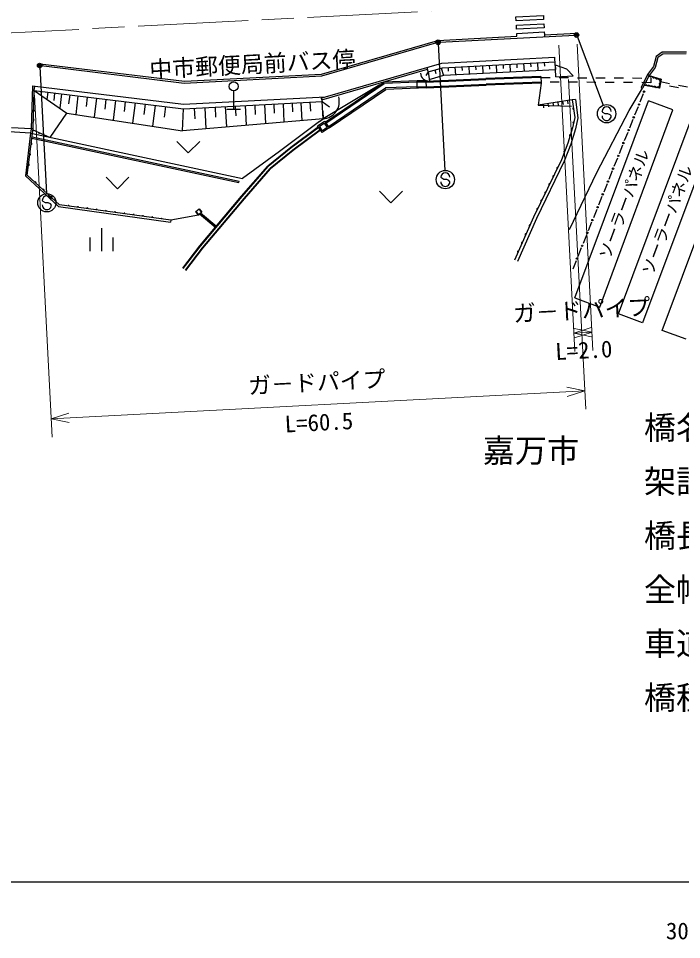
# Model space of a CAD drawing. Units: millimetres, scale not verified. Extents: x 40000 to 680000, y 20000 to 380000.
# Drawn here: x 294069 to 366436, y 198715 to 299188 of the extents above; entities that cross this region are included whole.
import ezdxf
from ezdxf.enums import TextEntityAlignment as Align

# ---------------------------------------------------------------- set-up
doc = ezdxf.new("R2010")
doc.units = ezdxf.units.MM
doc.header["$LTSCALE"] = 1000
doc.header["$PDMODE"] = 32
doc.header["$PDSIZE"] = 500
doc.linetypes.add('CHAIN', pattern=[18.5, 12, -1.5, 3.5, -1.5])
for name, color, linetype, lineweight in [('S-BGD', 7, 'Continuous', 25), ('S-BMK', 2, 'CHAIN', 13), ('S-STR-HTXT', 7, 'Continuous', 13), ('S-STR-STRC', 7, 'Continuous', 25), ('S-TTL-BAND', 7, 'Continuous', 25)]:
    doc.layers.add(name, color=color, linetype=linetype, lineweight=lineweight)
doc.styles.add('@ＭＳ ゴシック', font='')
doc.styles.add('ＭＳ ゴシック', font='')
doc.styles.get('@ＭＳ ゴシック').set_extended_font_data('@MS Gothic')
doc.styles.get('ＭＳ ゴシック').set_extended_font_data('MS Gothic')

msp = doc.modelspace()

# ---------------------------------------------------------------- linework, layer by layer
at = {"layer": 'S-BGD'}
for p, q in [((351468, 297392), (354963, 297575)), ((354963, 297575), (354966, 297525)), ((327157, 293120), (339841, 296786)), ((327191, 292921), (339730, 296546)), ((339841, 296786), (348472, 297236)), ((340024, 296595), (354824, 297367)), ((351468, 297392), (351478, 297193)), ((364323, 295501), (363669, 295031)), ((366955, 295525), (364323, 295501)), ((340258, 294304), (352597, 294948)), ((340342, 293808), (352623, 294449)), ((351446, 294387), (351467, 293973)), ((352639, 294139), (352597, 294948)), ((352707, 292831), (352623, 294449)), ((363669, 295031), (363354, 293933)), ((363842, 294909), (363536, 293843)), ((364388, 295301), (363842, 294909)), ((366953, 295325), (364388, 295301)), ((296438, 294200), (296456, 294252)), ((296456, 294252), (312178, 292338)), ((296537, 294040), (312171, 292138)), ((327164, 290311), (338692, 293643)), ((327575, 290638), (340258, 294304)), ((338636, 293835), (338747, 293451)), ((338747, 293451), (338775, 293355)), ((338775, 293355), (340342, 293808)), ((339496, 293563), (339611, 293164)), ((340216, 293771), (340447, 292974)), ((340481, 292984), (352666, 293620)), ((340960, 293840), (340982, 293426)), ((341709, 293879), (341752, 293050)), ((342458, 293918), (342480, 293504)), ((343207, 293957), (343250, 293128)), ((343956, 293996), (343978, 293582)), ((344705, 294035), (344748, 293207)), ((345454, 294075), (345476, 293660)), ((346203, 294114), (346246, 293285)), ((346952, 294153), (346974, 293738)), ((347701, 294192), (347744, 293363)), ((348450, 294231), (348472, 293816)), ((349199, 294270), (349242, 293441)), ((349948, 294309), (349969, 293895)), ((350697, 294348), (350740, 293519)), ((352639, 294139), (353866, 293704)), ((352639, 294139), (352666, 293620)), ((353866, 293704), (354588, 292929)), ((363354, 293933), (362717, 293076)), ((363536, 293843), (362888, 292971)), ((312171, 292138), (327191, 292921)), ((312178, 292338), (327157, 293120)), ((337565, 292390), (333964, 292245)), ((338566, 292370), (337565, 292390)), ((337588, 291591), (337565, 292390)), ((338775, 293355), (338512, 292971)), ((338567, 292341), (345073, 292634)), ((338570, 292221), (345078, 292514)), ((338775, 293355), (338913, 292356)), ((338904, 292528), (340481, 292984)), ((351090, 292867), (345075, 292634)), ((351094, 292747), (345080, 292515)), ((351090, 292867), (351118, 292128)), ((351094, 292747), (352094, 292742)), ((352707, 292831), (354588, 292929)), ((353094, 292736), (354094, 292730)), ((355094, 292725), (356094, 292719)), ((357094, 292713), (358094, 292708)), ((359094, 292702), (360094, 292696)), ((361094, 292690), (362094, 292685)), ((362717, 293076), (362008, 291660)), ((362888, 292971), (362186, 291570)), ((362885, 292967), (362715, 293073)), ((362888, 292971), (364197, 292548)), ((363082, 292679), (363080, 292179)), ((364197, 292548), (364009, 291571)), ((295606, 291837), (295465, 287162)), ((295606, 291837), (312091, 289830)), ((295790, 291311), (295851, 291807)), ((333509, 291937), (327317, 288250)), ((327531, 287882), (333964, 292245)), ((327601, 287778), (333965, 292095)), ((327882, 287364), (334128, 291601)), ((327966, 287240), (334177, 291453)), ((337569, 292240), (333965, 292095)), ((337584, 291740), (334128, 291601)), ((338588, 291631), (334177, 291453)), ((338570, 292221), (337569, 292240)), ((337584, 291740), (338585, 291721)), ((338589, 291601), (338566, 292370)), ((338585, 291721), (345099, 292015)), ((338589, 291601), (345106, 291895)), ((351114, 292248), (345099, 292015)), ((351118, 292128), (345103, 291895)), ((351118, 292128), (350791, 289710)), ((353080, 292236), (352080, 292242)), ((355080, 292225), (354080, 292231)), ((357080, 292214), (356080, 292219)), ((359080, 292202), (358080, 292208)), ((361080, 292191), (360080, 292196)), ((360711, 289132), (362186, 291570)), ((362005, 291655), (362186, 291569)), ((363080, 292179), (362080, 292185)), ((364009, 291571), (362412, 291861)), ((364127, 291990), (364091, 291996)), ((364147, 292291), (365130, 292107)), ((366093, 291622), (365110, 291806)), ((366113, 291923), (367096, 291739)), ((295665, 287156), (295790, 291311)), ((295790, 291311), (312074, 289329)), ((295790, 291311), (299341, 288864)), ((296535, 291220), (296513, 291038)), ((297279, 291129), (297184, 290350)), ((298024, 291039), (297925, 290224)), ((298768, 290948), (298579, 289389)), ((299668, 290839), (299552, 289885)), ((300567, 290729), (300322, 288715)), ((301575, 290607), (301450, 289584)), ((302582, 290484), (302329, 288410)), ((312091, 289830), (327575, 290638)), ((317557, 291275), (317557, 289275)), ((327108, 290503), (327575, 290638)), ((327108, 290503), (327219, 290119)), ((362247, 290964), (361874, 290036)), ((303619, 290358), (303491, 289305)), ((304656, 290232), (304396, 288095)), ((305724, 290102), (305592, 289018)), ((306792, 289972), (306525, 287772)), ((307892, 289838), (307756, 288722)), ((308992, 289704), (308716, 287439)), ((310124, 289566), (309985, 288417)), ((312074, 289329), (327219, 290119)), ((313244, 289390), (313304, 288249)), ((314404, 289450), (314524, 287157)), ((315526, 289509), (315584, 288406)), ((316648, 289567), (316764, 287349)), ((317733, 289624), (317788, 288557)), ((318817, 289681), (318929, 287534)), ((319866, 289735), (319920, 288704)), ((320915, 289790), (321024, 287712)), ((321929, 289843), (321981, 288846)), ((322943, 289896), (323048, 287885)), ((323924, 289947), (323974, 288983)), ((324905, 289998), (325006, 288053)), ((325885, 290049), (325936, 289085)), ((327219, 290119), (328006, 289559)), ((327317, 288250), (327219, 290119)), ((354514, 290302), (350791, 289710)), ((350791, 289710), (354437, 289625)), ((351323, 289794), (351378, 289449)), ((351855, 289879), (351910, 289533)), ((352386, 289963), (352441, 289618)), ((352918, 290048), (352973, 289702)), ((353450, 290133), (353505, 289787)), ((353982, 290217), (354037, 289872)), ((354861, 290348), (354514, 290302)), ((354514, 290302), (354773, 288372)), ((354780, 268707), (362823, 290189)), ((354861, 290348), (355128, 288359)), ((361684, 289563), (361311, 288636)), ((365464, 289212), (362823, 290189)), ((297552, 286208), (299341, 288864)), ((299341, 288864), (311992, 286941)), ((311992, 286941), (312074, 289329)), ((316807, 289275), (318307, 289275)), ((327271, 289120), (327317, 288250)), ((354773, 288372), (354536, 287242)), ((355128, 288359), (354875, 287153)), ((357185, 282396), (360711, 289132)), ((357503, 267688), (365464, 289212)), ((359537, 266956), (367580, 288438)), ((327317, 288250), (311992, 286941)), ((326942, 287930), (322542, 284656)), ((326942, 287930), (327317, 288250)), ((361121, 288163), (360748, 287235)), ((370206, 287455), (362163, 265973)), ((295400, 286673), (293070, 286801)), ((295465, 287162), (293309, 287262)), ((295400, 286673), (294829, 282011)), ((295040, 282089), (295599, 286649)), ((295465, 287162), (295400, 286673)), ((295400, 286673), (295599, 286649)), ((295665, 287156), (295465, 287162)), ((295596, 286627), (295665, 287156)), ((295596, 286627), (318514, 281712)), ((295651, 287044), (297552, 286208)), ((296337, 286742), (296282, 286617)), ((297024, 286440), (296976, 286331)), ((326806, 287347), (323809, 285117)), ((326840, 287298), (323846, 285069)), ((327008, 287049), (324030, 284832)), ((327042, 286999), (324067, 284785)), ((354536, 287242), (354010, 285579)), ((354875, 287153), (354341, 285464)), ((360558, 286763), (360185, 285835)), ((364332, 265162), (372330, 286679)), ((295535, 286129), (295553, 286279)), ((295535, 286129), (318128, 281283)), ((295553, 286279), (318159, 281430)), ((311356, 285771), (312606, 284521)), ((313856, 285771), (312606, 284521)), ((354010, 285579), (353316, 283748)), ((354341, 285464), (353637, 283609)), ((359995, 285363), (359622, 284435)), ((322542, 284656), (318514, 281712)), ((323809, 285117), (321297, 283080)), ((323846, 285069), (321339, 283037)), ((324030, 284832), (321548, 282820)), ((324067, 284785), (321590, 282777)), ((353316, 283748), (350279, 277508)), ((353637, 283609), (350597, 277360)), ((359433, 283963), (359060, 283035)), ((354195, 276168), (357185, 282396)), ((358870, 282563), (358497, 281635)), ((294829, 282011), (298455, 278664)), ((298545, 278854), (295040, 282089)), ((303632, 281863), (304882, 280613)), ((306132, 281863), (304882, 280613)), ((318128, 281283), (318159, 281430)), ((333465, 280335), (334715, 279085)), ((335965, 280335), (334715, 279085)), ((358307, 281163), (357934, 280235)), ((357744, 279762), (357371, 278835)), ((298455, 278664), (310661, 276983)), ((310688, 277181), (298545, 278854)), ((314032, 278054), (313746, 278401)), ((357181, 278362), (356808, 277435)), ((313731, 277742), (310688, 277181)), ((313738, 277812), (313452, 278159)), ((313649, 277842), (313687, 277874)), ((313738, 277812), (314032, 278054)), ((313826, 277884), (315628, 276370)), ((313944, 277981), (315724, 276485)), ((313981, 278115), (314019, 278147)), ((350279, 277508), (348191, 272810)), ((350597, 277360), (348513, 272673)), ((303155, 273804), (303155, 276304)), ((310688, 277181), (310661, 276983)), ((356618, 276962), (356245, 276034)), ((301905, 273804), (301905, 275304)), ((304405, 273804), (304405, 275304)), ((356056, 275562), (355683, 274634)), ((355493, 274162), (355120, 273234)), ((354930, 272762), (354557, 271834)), ((354780, 268707), (357503, 267688)), ((362163, 265973), (359537, 266956)), ((366947, 264190), (364332, 265162))]:
    msp.add_line(p, q, dxfattribs=at)
for points in [[(348385, 298909), (348361, 299358), (351357, 299515), (351381, 299065)], [(348431, 298010), (348408, 298459), (351404, 298616), (351427, 298166)], [(326716, 287480), (327461, 287985), (327966, 287240), (327221, 286735)], [(326925, 287440), (327421, 287777), (327758, 287280), (327261, 286943)], [(314102, 278047), (313731, 277742), (313414, 278128), (313784, 278433)]]:
    msp.add_lwpolyline(points, close=True, dxfattribs=at)
for points in [[(348472, 297236), (348455, 297561), (351451, 297717), (351468, 297392)], [(311993, 271951), (313883, 274388), (318430, 279798), (321297, 283080)], [(312044, 271919), (313930, 274350), (318476, 279759), (321339, 283037)], [(312284, 271739), (314163, 274162), (318704, 279564), (321548, 282820)], [(312338, 271711), (314210, 274124), (318749, 279525), (321590, 282777)]]:
    msp.add_lwpolyline(points, dxfattribs=at)
for centre, radius in [((317557, 291775), 500), ((362342, 291200), 75), ((361779, 289800), 75), ((361216, 288399), 75), ((360653, 286999), 75), ((360090, 285599), 75), ((359528, 284199), 75), ((358965, 282799), 75), ((358402, 281399), 75), ((357839, 279999), 75), ((357276, 278598), 75), ((356713, 277198), 75), ((356150, 275798), 75), ((355588, 274398), 75), ((355025, 272998), 75)]:
    msp.add_circle(centre, radius, dxfattribs=at)
for centre, radius, start, end in [((338865, 293286), 931, 184.31119, 272.98695), ((363081, 293011), 198, 191.75048, 312.4791), ((363409, 292905), 198, 191.75048, 312.4791), ((363736, 292800), 198, 191.75048, 312.4791), ((364063, 292694), 198, 191.75048, 312.4791), ((364251, 292369), 187, 106.91841, 231.31546), ((362557, 291751), 182, 16.47331, 143.00767), ((362537, 292271), 75, 243.39594, 63.39503), ((362876, 291693), 182, 16.47331, 143.00767), ((363196, 291636), 182, 16.47331, 143.00767), ((363515, 291578), 182, 16.47331, 143.00767), ((363835, 291520), 182, 16.47331, 143.00767), ((364126, 291718), 187, 106.91841, 231.31546), ((364189, 292043), 187, 106.91841, 231.31546), ((327219, 290119), 1872, 272.98695, 16.12097), ((354644, 289337), 75, 97.63658, 277.63658), ((295724, 289122), 75, 268.2771, 88.2771), ((295695, 288139), 75, 268.2771, 88.2771), ((354655, 287807), 75, 78.17076, 258.17076), ((354273, 286410), 75, 72.4584, 252.46001), ((295459, 285509), 75, 263.01201, 83.01201), ((295319, 284369), 75, 263.0116, 83.01242), ((353663, 284663), 75, 69.22179, 249.22179), ((295179, 283229), 75, 263.01201, 83.01201), ((352882, 282856), 75, 64.05143, 244.05143), ((295916, 281280), 75, 317.29676, 137.29676), ((352448, 281965), 75, 64.05143, 244.05143), ((296792, 280471), 75, 317.29676, 137.29676), ((352014, 281074), 75, 64.05143, 244.05143), ((297669, 279663), 75, 317.29676, 137.29676), ((351147, 279291), 75, 64.05098, 244.05187), ((351581, 280182), 75, 64.05143, 244.05143), ((299557, 278714), 75, 352.15617, 172.15617), ((300569, 278575), 75, 352.15509, 172.15726), ((301581, 278436), 75, 352.15504, 172.15731), ((302593, 278296), 75, 352.15617, 172.15617), ((350713, 278399), 75, 64.05143, 244.05143), ((303605, 278157), 75, 352.15617, 172.15617), ((304616, 278017), 75, 352.15617, 172.15617), ((305628, 277878), 75, 352.15504, 172.15731), ((306640, 277739), 75, 352.15617, 172.15617), ((307652, 277599), 75, 352.15617, 172.15617), ((308664, 277460), 75, 352.15617, 172.15617), ((309676, 277320), 75, 352.15617, 172.15617), ((349862, 276568), 75, 66.03137, 246.03137), ((349444, 275629), 75, 66.03137, 246.03137), ((349026, 274689), 75, 66.03137, 246.03137), ((348609, 273750), 75, 66.03137, 246.03137)]:
    msp.add_arc(centre, radius, start, end, dxfattribs=at)
at = {"layer": 'S-BMK'}
msp.add_line((270193, 296406), (356825, 300926), dxfattribs=at)
at = {"layer": 'S-STR-HTXT'}
for p, q in [((353028, 296272), (354771, 262866)), ((355026, 296376), (356769, 262971)), ((354095, 292516), (355971, 256565)), ((295817, 290804), (297762, 253527)), ((356569, 265481), (354667, 264864)), ((356664, 264968), (354708, 265384)), ((356664, 264968), (354667, 264864)), ((354667, 264864), (356623, 264447)), ((354762, 264350), (356664, 264968)), ((355867, 258562), (297658, 255525)), ((355867, 258562), (353911, 258978)), ((353965, 257944), (355867, 258562)), ((299560, 256142), (297658, 255525)), ((297658, 255525), (299614, 255108))]:
    msp.add_line(p, q, dxfattribs=at)
at = {"layer": 'S-STR-STRC'}
for p, q in [((339882, 296437), (340604, 282606)), ((355027, 297235), (357896, 289731)), ((296396, 293909), (297118, 280078)), ((357858, 288938), (357758, 289056)), ((358102, 288798), (357858, 288938)), ((358403, 288796), (358102, 288798)), ((358648, 288684), (358403, 288796)), ((358754, 288548), (358648, 288684)), ((340261, 281748), (340161, 281866)), ((340505, 281609), (340261, 281748)), ((340806, 281606), (340505, 281609)), ((341051, 281495), (340806, 281606)), ((341157, 281358), (341051, 281495)), ((296774, 279219), (296675, 279337)), ((297019, 279080), (296774, 279219)), ((297320, 279078), (297019, 279080)), ((297565, 278966), (297320, 279078)), ((297671, 278830), (297565, 278966))]:
    msp.add_line(p, q, dxfattribs=at)
for centre, radius in [((354973, 297375), 150), ((354973, 297375), 120), ((354973, 297375), 90), ((354973, 297375), 60), ((354973, 297375), 30), ((339874, 296587), 150), ((339874, 296587), 120), ((339874, 296587), 90), ((339874, 296587), 60), ((339874, 296587), 30), ((296388, 294058), 150), ((296388, 294058), 120), ((296388, 294058), 90), ((296388, 294058), 60), ((296388, 294058), 30), ((358253, 288797), 1000), ((340656, 281608), 1000), ((297170, 279079), 1000)]:
    msp.add_circle(centre, radius, dxfattribs=at)
for centre, start, end in [((358258, 289052), 359.55488, 179.55488), ((358254, 288552), 179.55488, 359.55488), ((340661, 281862), 359.55488, 179.55488), ((340657, 281362), 179.55488, 359.55488), ((297175, 279334), 359.55488, 179.55488), ((297171, 278834), 179.55488, 359.55488)]:
    msp.add_arc(centre, 500, start, end, dxfattribs=at)
for p in [(354973, 297375), (339874, 296587), (296388, 294058)]:
    msp.add_point(p, dxfattribs=at)
at = {"layer": 'S-TTL-BAND'}
msp.add_line((40000, 205000), (579000, 205000), dxfattribs=at)

# ---------------------------------------------------------------- texts
at = {"layer": 'S-BGD', "style": 'ＭＳ ゴシック'}
msp.add_text('中市郵便局前バス停', height=1833, rotation=2.987, dxfattribs=at).set_placement((319668, 292729), align=Align.BOTTOM_CENTER)
for rotation, p in [(69.7, (360163, 278938)), (69.473, (364872, 277205))]:
    msp.add_text('ソーラーパネル', height=1320, rotation=rotation, dxfattribs=at).set_placement(p, align=Align.MIDDLE_CENTER)
msp.add_text('嘉万市', height=2566, dxfattribs=at).set_placement((350000, 250000), align=Align.BOTTOM_CENTER)
at = {"layer": 'S-STR-HTXT', "style": 'ＭＳ ゴシック'}
for p in [(355614, 265914), (326710, 258042)]:
    msp.add_text('ガ－ドパイプ', height=1833, rotation=2.987, dxfattribs=at).set_placement(p, align=Align.BOTTOM_CENTER)
at = {"layer": 'S-STR-HTXT', "style": '@ＭＳ ゴシック'}
for s, p in [('L=2.0', (355718, 263917)), ('L=60.5', (326814, 256045))]:
    msp.add_text(s, height=1833, rotation=2.987, dxfattribs=at).set_placement(p, align=Align.TOP_CENTER)
at = {"layer": 'S-STR-HTXT', "style": 'ＭＳ ゴシック'}
for s, p in [('橋名\u3000\u3000\u3000嘉万中市橋', (362326, 252511)), ('架設年月\u3000S63.', (362326, 246620)), ('橋長\u3000\u3000\u3000L=3.6', (362326, 240729)), ('全幅\u3000\u3000\u3000W1=11.5', (362326, 234838)), ('車道\u3000\u3000\u3000W2=5.5', (362326, 228947)), ('橋種\u3000\u3000\u3000RC', (362326, 223056))]:
    msp.add_text(s, height=2566, dxfattribs=at).set_placement(p, align=Align.BOTTOM_LEFT)
at = {"layer": 'S-TTL-BAND', "style": 'ＭＳ ゴシック'}
msp.add_text('300.0', height=1833, dxfattribs=at).set_placement((367844, 198195), align=Align.BOTTOM_CENTER)

doc.saveas('drawing.dxf')
